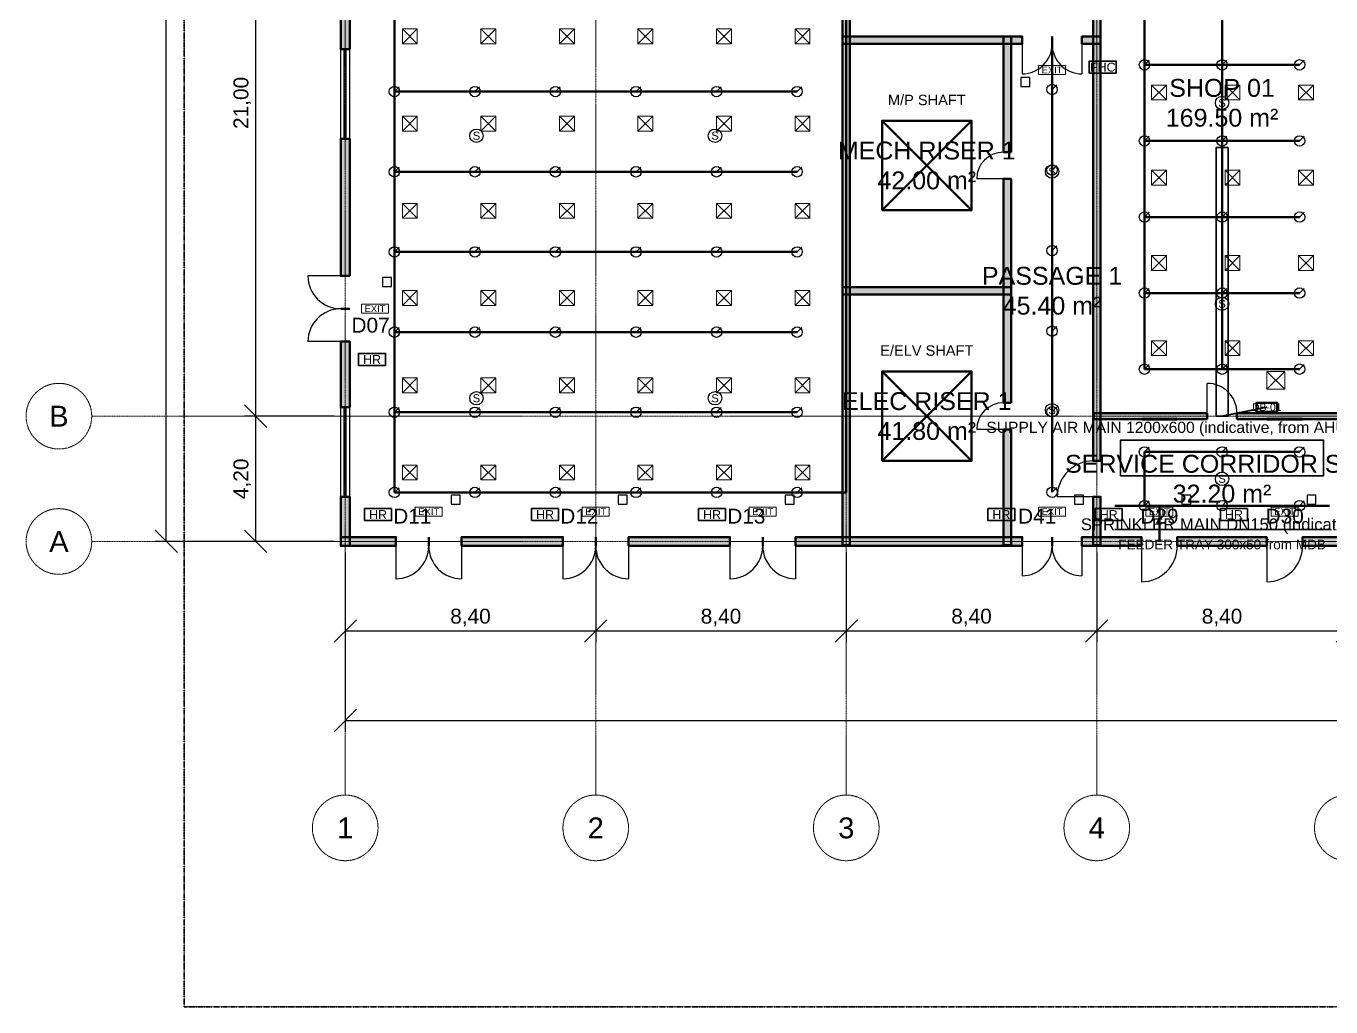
# Model space of a CAD drawing. Header units: millimetres. Extents: x -5300 to 125300, y -375 to 90375.
# Drawn here: x -5300 to 38450, y 0 to 32874 of the extents above; entities that cross this region are included whole.
import ezdxf
from ezdxf.enums import TextEntityAlignment as Align

# ---------------------------------------------------------------- set-up
doc = ezdxf.new("R2010")
doc.units = ezdxf.units.MM
for name, pattern in [('CENTER', [5.08, 3.175, -0.635, 0.635, -0.635]), ('DASHED', [1.524, 1.27, -0.254]), ('PHANTOM', [6.35, 3.175, -0.635, 0.635, -0.635, 0.635, -0.635])]:
    doc.linetypes.add(name, pattern=pattern)
for name, color, linetype, lineweight in [('A-ACHSEN', 1, 'CENTER', 13), ('A-FENSTER', 5, 'Continuous', 25), ('A-LAGEPLAN-GRENZE', 1, 'PHANTOM', 35), ('A-MASS', 1, 'Continuous', 18), ('A-OEFFNUNG-NR', 2, 'Continuous', 18), ('A-RAUM-STEMPEL', 2, 'Continuous', 18), ('A-SCHRAFFUR', 8, 'Continuous', 9), ('A-TUER', 3, 'Continuous', 25), ('A-WAND-TRAG', 7, 'Continuous', 50), ('E-ANNO-TEXT', 52, 'Continuous', 18), ('E-DB', 6, 'Continuous', 50), ('E-FALM', 230, 'Continuous', 25), ('E-LITE', 2, 'Continuous', 18), ('E-LITE-EMER', 40, 'Continuous', 18), ('E-TRAY', 210, 'DASHED', 35), ('FP-ANNO-TEXT', 14, 'Continuous', 18), ('FP-HOSE', 20, 'Continuous', 35), ('FP-SPRK-HEAD', 1, 'Continuous', 25), ('FP-SPRK-PIPE', 12, 'Continuous', 50), ('M-ANNO-TEXT', 150, 'Continuous', 18), ('M-HVAC-EQPT', 30, 'Continuous', 50), ('M-HVAC-RCG', 3, 'Continuous', 18), ('M-HVAC-SAD', 5, 'Continuous', 35), ('M-HVAC-SCD', 4, 'Continuous', 18)]:
    doc.layers.add(name, color=color, linetype=linetype, lineweight=lineweight)
doc.styles.add('DE-ARIAL', font='arial.ttf')
doc.dimstyles.new('DE-100-M', dxfattribs={"dimscale": 250, "dimtxt": 2, "dimasz": 1.5, "dimexe": 1.5, "dimexo": 1.5, "dimgap": 0.8, "dimtad": 1, "dimlfac": 0.001, "dimzin": 0, "dimtxsty": 'DE-ARIAL', "dimtsz": 1.5, "dimcen": 2.5, "dimclrd": 256, "dimclre": 256, "dimclrt": 256, "dimazin": 3, "dimtfac": 1, "dimtmove": 0, "dimatfit": 3, "dimarcsym": 0})

msp = doc.modelspace()

# ---------------------------------------------------------------- hatches: boundary and pattern name
at = {"layer": 'A-SCHRAFFUR'}
for points in [[(22325, 15475), (22325, 42700), (22075, 42700), (22075, 15475)], [(30725, 18300), (30725, 40925), (30475, 40925), (30475, 18300)], [(5550, 32100), (5550, 37900), (5250, 37900), (5250, 32100)], [(22075, 32275), (28100, 32275), (28100, 32525), (22075, 32525)], [(27725, 28650), (27725, 32525), (27475, 32525), (27475, 28650)], [(30100, 32275), (30725, 32275), (30725, 32525), (30100, 32525)], [(5550, 24500), (5550, 29100), (5250, 29100), (5250, 24500)], [(27725, 20250), (27725, 27750), (27475, 27750), (27475, 20250)], [(22075, 23875), (27725, 23875), (27725, 24125), (22075, 24125)], [(5550, 20100), (5550, 22300), (5250, 22300), (5250, 20100)], [(30500, 19700), (34300, 19700), (34300, 19900), (30500, 19900)], [(35300, 19700), (39100, 19700), (39100, 19900), (35300, 19900)], [(27725, 15475), (27725, 19350), (27475, 19350), (27475, 15475)], [(5550, 15450), (5550, 17100), (5250, 17100), (5250, 15450)], [(30725, 15475), (30725, 17100), (30475, 17100), (30475, 15475)], [(5250, 15450), (7100, 15450), (7100, 15750), (5250, 15750)], [(9300, 15450), (12700, 15450), (12700, 15750), (9300, 15750)], [(14900, 15450), (18300, 15450), (18300, 15750), (14900, 15750)], [(20500, 15450), (28100, 15450), (28100, 15750), (20500, 15750)], [(30100, 15450), (32100, 15450), (32100, 15750), (30100, 15750)], [(33300, 15450), (36300, 15450), (36300, 15750), (33300, 15750)], [(37500, 15450), (44900, 15450), (44900, 15750), (37500, 15750)]]:
    msp.add_hatch(color=256, dxfattribs=at).paths.add_polyline_path(points)

# ---------------------------------------------------------------- linework, layer by layer
at = {"layer": 'A-ACHSEN'}
for p, q in [((5400, 7100), (5400, 86500)), ((13800, 7100), (13800, 86500)), ((22200, 7100), (22200, 86500)), ((30600, 7100), (30600, 86500)), ((-3100, 19800), (123100, 19800)), ((-3100, 15600), (123100, 15600))]:
    msp.add_line(p, q, dxfattribs=at)
for centre in [(-4200, 19800), (-4200, 15600), (5400, 6000), (13800, 6000), (22200, 6000), (30600, 6000), (39000, 6000)]:
    msp.add_circle(centre, 1100, dxfattribs=at)
at = {"layer": 'A-FENSTER'}
for p, q in [((5250, 29100), (5250, 32100)), ((5362.5, 29100), (5362.5, 32100)), ((5437.5, 29100), (5437.5, 32100)), ((5550, 29100), (5550, 32100)), ((5250, 17100), (5250, 20100)), ((5362.5, 17100), (5362.5, 20100)), ((5437.5, 17100), (5437.5, 20100)), ((5550, 17100), (5550, 20100))]:
    msp.add_line(p, q, dxfattribs=at)
at = {"layer": 'A-LAGEPLAN-GRENZE'}
msp.add_lwpolyline([(0, 0), (120000, 0), (120000, 90000), (0, 90000)], close=True, dxfattribs=at)
at = {"layer": 'A-TUER'}
for p, q in [((28100, 32275), (28100, 31275)), ((30100, 32275), (30100, 31275)), ((27475, 27750), (26575, 27750)), ((5250, 24500), (4150, 24500)), ((5250, 22300), (4150, 22300)), ((34300, 19900), (34300, 20900)), ((27475, 19350), (26575, 19350)), ((30475, 17100), (29275, 17100)), ((7100, 15450), (7100, 14350)), ((9300, 15450), (9300, 14350)), ((12700, 15450), (12700, 14350)), ((14900, 15450), (14900, 14350)), ((18300, 15450), (18300, 14350)), ((20500, 15450), (20500, 14350)), ((28100, 15450), (28100, 14450)), ((30100, 15450), (30100, 14450)), ((32100, 15450), (32100, 14250)), ((36300, 15450), (36300, 14250))]:
    msp.add_line(p, q, dxfattribs=at)
for centre, radius, start, end in [((28100, 32275), 1000, -90, 0), ((30100, 32275), 1000, 180, -90), ((27475, 27750), 900, 90, 180), ((5250, 24500), 1100, 180, -90), ((5250, 22300), 1100, 90, 180), ((34300, 19900), 1000, 0, 90), ((27475, 19350), 900, 90, 180), ((30475, 17100), 1200, 90, 180), ((7100, 15450), 1100, -90, 0), ((9300, 15450), 1100, 180, -90), ((12700, 15450), 1100, -90, 0), ((14900, 15450), 1100, 180, -90), ((18300, 15450), 1100, -90, 0), ((20500, 15450), 1100, 180, -90), ((28100, 15450), 1000, -90, 0), ((30100, 15450), 1000, 180, -90), ((32100, 15450), 1200, -90, 0), ((36300, 15450), 1200, -90, 0)]:
    msp.add_arc(centre, radius, start, end, dxfattribs=at)
at = {"layer": 'A-WAND-TRAG'}
for p, q in [((28100, 32275), (28100, 32525)), ((29100, 32275), (29100, 32525)), ((29100, 32275), (29100, 32525)), ((30100, 32275), (30100, 32525)), ((5550, 32100), (5250, 32100)), ((5550, 29100), (5250, 29100)), ((27725, 28650), (27475, 28650)), ((27725, 27750), (27475, 27750)), ((5550, 24500), (5250, 24500)), ((5550, 23400), (5250, 23400)), ((5550, 23400), (5250, 23400)), ((5550, 22300), (5250, 22300)), ((27725, 20250), (27475, 20250)), ((5550, 20100), (5250, 20100)), ((34300, 19700), (34300, 19900)), ((35300, 19700), (35300, 19900)), ((27725, 19350), (27475, 19350)), ((30725, 18300), (30475, 18300)), ((5550, 17100), (5250, 17100)), ((30725, 17100), (30475, 17100)), ((7100, 15450), (7100, 15750)), ((8200, 15450), (8200, 15750)), ((8200, 15450), (8200, 15750)), ((9300, 15450), (9300, 15750)), ((12700, 15450), (12700, 15750)), ((13800, 15450), (13800, 15750)), ((13800, 15450), (13800, 15750)), ((14900, 15450), (14900, 15750)), ((18300, 15450), (18300, 15750)), ((19400, 15450), (19400, 15750)), ((19400, 15450), (19400, 15750)), ((20500, 15450), (20500, 15750)), ((28100, 15450), (28100, 15750)), ((29100, 15450), (29100, 15750)), ((29100, 15450), (29100, 15750)), ((30100, 15450), (30100, 15750)), ((32100, 15450), (32100, 15750)), ((33300, 15450), (33300, 15750)), ((36300, 15450), (36300, 15750)), ((37500, 15450), (37500, 15750))]:
    msp.add_line(p, q, dxfattribs=at)
for points in [[(22325, 15475), (22325, 42700), (22075, 42700), (22075, 15475)], [(30725, 18300), (30725, 40925), (30475, 40925), (30475, 18300)], [(5550, 32100), (5550, 37900), (5250, 37900), (5250, 32100)], [(22075, 32275), (28100, 32275), (28100, 32525), (22075, 32525)], [(27725, 28650), (27725, 32525), (27475, 32525), (27475, 28650)], [(30100, 32275), (30725, 32275), (30725, 32525), (30100, 32525)], [(5550, 24500), (5550, 29100), (5250, 29100), (5250, 24500)], [(27725, 20250), (27725, 27750), (27475, 27750), (27475, 20250)], [(22075, 23875), (27725, 23875), (27725, 24125), (22075, 24125)], [(5550, 20100), (5550, 22300), (5250, 22300), (5250, 20100)], [(30500, 19700), (34300, 19700), (34300, 19900), (30500, 19900)], [(35300, 19700), (39100, 19700), (39100, 19900), (35300, 19900)], [(27725, 15475), (27725, 19350), (27475, 19350), (27475, 15475)], [(5550, 15450), (5550, 17100), (5250, 17100), (5250, 15450)], [(30725, 15475), (30725, 17100), (30475, 17100), (30475, 15475)], [(5250, 15450), (7100, 15450), (7100, 15750), (5250, 15750)], [(9300, 15450), (12700, 15450), (12700, 15750), (9300, 15750)], [(14900, 15450), (18300, 15450), (18300, 15750), (14900, 15750)], [(20500, 15450), (28100, 15450), (28100, 15750), (20500, 15750)], [(30100, 15450), (32100, 15450), (32100, 15750), (30100, 15750)], [(33300, 15450), (36300, 15450), (36300, 15750), (33300, 15750)], [(37500, 15450), (44900, 15450), (44900, 15750), (37500, 15750)]]:
    msp.add_lwpolyline(points, close=True, dxfattribs=at)
at = {"layer": 'E-DB'}
for p, q in [((23400, 18300), (26400, 21300)), ((23400, 21300), (26400, 18300))]:
    msp.add_line(p, q, dxfattribs=at)
for points in [[(23400, 18300), (26400, 18300), (26400, 21300), (23400, 21300)], [(35950, 19950), (36650, 19950), (36650, 20250), (35950, 20250)]]:
    msp.add_lwpolyline(points, close=True, dxfattribs=at)
at = {"layer": 'E-FALM'}
for points in [[(28050, 30850), (28350, 30850), (28350, 31150), (28050, 31150)], [(6650, 24150), (6950, 24150), (6950, 24450), (6650, 24450)], [(8950, 16850), (9250, 16850), (9250, 17150), (8950, 17150)], [(14550, 16850), (14850, 16850), (14850, 17150), (14550, 17150)], [(20150, 16850), (20450, 16850), (20450, 17150), (20150, 17150)], [(29850, 16850), (30150, 16850), (30150, 17150), (29850, 17150)], [(33450, 16850), (33750, 16850), (33750, 17150), (33450, 17150)], [(37650, 16850), (37950, 16850), (37950, 17150), (37650, 17150)]]:
    msp.add_lwpolyline(points, close=True, dxfattribs=at)
for centre in [(34800, 30300), (9800, 29200), (17800, 29200), (29100, 28000), (34800, 23566.667), (9800, 20400), (17800, 20400), (29100, 20000), (34800, 17700)]:
    msp.add_circle(centre, 225, dxfattribs=at)
at = {"layer": 'E-LITE', "const_width": 100}
for points in [[(32100, 19700), (33300, 19700)], [(36300, 19700), (37500, 19700)]]:
    msp.add_lwpolyline(points, dxfattribs=at)
at = {"layer": 'E-LITE-EMER'}
for points in [[(28650, 31250), (29550, 31250), (29550, 31550), (28650, 31550)], [(5950, 23250), (6850, 23250), (6850, 23550), (5950, 23550)], [(7750, 16450), (8650, 16450), (8650, 16750), (7750, 16750)], [(13350, 16450), (14250, 16450), (14250, 16750), (13350, 16750)], [(18950, 16450), (19850, 16450), (19850, 16750), (18950, 16750)], [(28650, 16450), (29550, 16450), (29550, 16750), (28650, 16750)], [(32250, 16450), (33150, 16450), (33150, 16750), (32250, 16750)], [(36450, 16450), (37350, 16450), (37350, 16750), (36450, 16750)]]:
    msp.add_lwpolyline(points, close=True, dxfattribs=at)
at = {"layer": 'E-TRAY'}
for p, q in [((34800, 19800), (36300, 20100)), ((31200, 16000), (38400, 16000))]:
    msp.add_line(p, q, dxfattribs=at)
at = {"layer": 'FP-HOSE'}
for points in [[(30350, 31300), (31250, 31300), (31250, 31700), (30350, 31700)], [(5850, 21500), (6750, 21500), (6750, 21900), (5850, 21900)], [(6050, 16300), (6950, 16300), (6950, 16700), (6050, 16700)], [(11650, 16300), (12550, 16300), (12550, 16700), (11650, 16700)], [(17250, 16300), (18150, 16300), (18150, 16700), (17250, 16700)], [(26950, 16300), (27850, 16300), (27850, 16700), (26950, 16700)], [(30550, 16300), (31450, 16300), (31450, 16700), (30550, 16700)], [(34750, 16300), (35650, 16300), (35650, 16700), (34750, 16700)]]:
    msp.add_lwpolyline(points, close=True, dxfattribs=at)
at = {"layer": 'FP-SPRK-HEAD'}
for p, q in [((32200, 31575), (32357.5, 31732.5)), ((34800, 31575), (34957.5, 31732.5)), ((37400, 31575), (37557.5, 31732.5)), ((7050, 30678.261), (7207.5, 30835.761)), ((9750, 30678.261), (9907.5, 30835.761)), ((12450, 30678.261), (12607.5, 30835.761)), ((15150, 30678.261), (15307.5, 30835.761)), ((17850, 30678.261), (18007.5, 30835.761)), ((20550, 30678.261), (20707.5, 30835.761)), ((29100, 30750), (29257.5, 30907.5)), ((32200, 29025), (32357.5, 29182.5)), ((34800, 29025), (34957.5, 29182.5)), ((37400, 29025), (37557.5, 29182.5)), ((7050, 27991.304), (7207.5, 28148.804)), ((9750, 27991.304), (9907.5, 28148.804)), ((12450, 27991.304), (12607.5, 28148.804)), ((15150, 27991.304), (15307.5, 28148.804)), ((17850, 27991.304), (18007.5, 28148.804)), ((20550, 27991.304), (20707.5, 28148.804)), ((29100, 28050), (29257.5, 28207.5)), ((32200, 26475), (32357.5, 26632.5)), ((34800, 26475), (34957.5, 26632.5)), ((37400, 26475), (37557.5, 26632.5)), ((7050, 25304.348), (7207.5, 25461.848)), ((9750, 25304.348), (9907.5, 25461.848)), ((12450, 25304.348), (12607.5, 25461.848)), ((15150, 25304.348), (15307.5, 25461.848)), ((17850, 25304.348), (18007.5, 25461.848)), ((20550, 25304.348), (20707.5, 25461.848)), ((29100, 25350), (29257.5, 25507.5)), ((32200, 23925), (32357.5, 24082.5)), ((34800, 23925), (34957.5, 24082.5)), ((37400, 23925), (37557.5, 24082.5)), ((7050, 22617.391), (7207.5, 22774.891)), ((9750, 22617.391), (9907.5, 22774.891)), ((12450, 22617.391), (12607.5, 22774.891)), ((15150, 22617.391), (15307.5, 22774.891)), ((17850, 22617.391), (18007.5, 22774.891)), ((20550, 22617.391), (20707.5, 22774.891)), ((29100, 22650), (29257.5, 22807.5)), ((32200, 21375), (32357.5, 21532.5)), ((34800, 21375), (34957.5, 21532.5)), ((37400, 21375), (37557.5, 21532.5)), ((7050, 19930.435), (7207.5, 20087.935)), ((9750, 19930.435), (9907.5, 20087.935)), ((12450, 19930.435), (12607.5, 20087.935)), ((15150, 19930.435), (15307.5, 20087.935)), ((17850, 19930.435), (18007.5, 20087.935)), ((20550, 19930.435), (20707.5, 20087.935)), ((29100, 19950), (29257.5, 20107.5)), ((32200, 18600), (32357.5, 18757.5)), ((34800, 18600), (34957.5, 18757.5)), ((37400, 18600), (37557.5, 18757.5)), ((7050, 17243.478), (7207.5, 17400.978)), ((9750, 17243.478), (9907.5, 17400.978)), ((12450, 17243.478), (12607.5, 17400.978)), ((15150, 17243.478), (15307.5, 17400.978)), ((17850, 17243.478), (18007.5, 17400.978)), ((20550, 17243.478), (20707.5, 17400.978)), ((29100, 17250), (29257.5, 17407.5)), ((32200, 16800), (32357.5, 16957.5)), ((34800, 16800), (34957.5, 16957.5)), ((37400, 16800), (37557.5, 16957.5))]:
    msp.add_line(p, q, dxfattribs=at)
for centre in [(32200, 31575), (34800, 31575), (37400, 31575), (7050, 30678.261), (9750, 30678.261), (12450, 30678.261), (15150, 30678.261), (17850, 30678.261), (20550, 30678.261), (29100, 30750), (32200, 29025), (34800, 29025), (37400, 29025), (7050, 27991.304), (9750, 27991.304), (12450, 27991.304), (15150, 27991.304), (17850, 27991.304), (20550, 27991.304), (29100, 28050), (32200, 26475), (34800, 26475), (37400, 26475), (7050, 25304.348), (9750, 25304.348), (12450, 25304.348), (15150, 25304.348), (17850, 25304.348), (20550, 25304.348), (29100, 25350), (32200, 23925), (34800, 23925), (37400, 23925), (7050, 22617.391), (9750, 22617.391), (12450, 22617.391), (15150, 22617.391), (17850, 22617.391), (20550, 22617.391), (29100, 22650), (32200, 21375), (34800, 21375), (37400, 21375), (29100, 19950), (7050, 19930.435), (9750, 19930.435), (12450, 19930.435), (15150, 19930.435), (17850, 19930.435), (20550, 19930.435), (32200, 18600), (34800, 18600), (37400, 18600), (7050, 17243.478), (9750, 17243.478), (12450, 17243.478), (15150, 17243.478), (17850, 17243.478), (20550, 17243.478), (29100, 17250), (32200, 16800), (34800, 16800), (37400, 16800)]:
    msp.add_circle(centre, 175, dxfattribs=at)
at = {"layer": 'FP-SPRK-PIPE'}
for p, q in [((22200, 17243.478), (22200, 43800)), ((34800, 21375), (34800, 40800)), ((32200, 31575), (32200, 34125)), ((7050, 30678.261), (7050, 33365.217)), ((29100, 17250), (29100, 32400)), ((32200, 31575), (34800, 31575)), ((32200, 29025), (32200, 31575)), ((34800, 31575), (37400, 31575)), ((7050, 30678.261), (9750, 30678.261)), ((7050, 27991.304), (7050, 30678.261)), ((9750, 30678.261), (12450, 30678.261)), ((12450, 30678.261), (15150, 30678.261)), ((15150, 30678.261), (17850, 30678.261)), ((17850, 30678.261), (20550, 30678.261)), ((29100, 28050), (29100, 30750)), ((32200, 29025), (34800, 29025)), ((32200, 26475), (32200, 29025)), ((34800, 29025), (37400, 29025)), ((29100, 25350), (29100, 28050)), ((7050, 27991.304), (9750, 27991.304)), ((7050, 25304.348), (7050, 27991.304)), ((9750, 27991.304), (12450, 27991.304)), ((12450, 27991.304), (15150, 27991.304)), ((15150, 27991.304), (17850, 27991.304)), ((17850, 27991.304), (20550, 27991.304)), ((32200, 26475), (34800, 26475)), ((32200, 23925), (32200, 26475)), ((34800, 26475), (37400, 26475)), ((7050, 25304.348), (9750, 25304.348)), ((7050, 22617.391), (7050, 25304.348)), ((9750, 25304.348), (12450, 25304.348)), ((12450, 25304.348), (15150, 25304.348)), ((15150, 25304.348), (17850, 25304.348)), ((17850, 25304.348), (20550, 25304.348)), ((29100, 22650), (29100, 25350)), ((32200, 23925), (34800, 23925)), ((32200, 21375), (32200, 23925)), ((34800, 23925), (37400, 23925)), ((7050, 22617.391), (9750, 22617.391)), ((7050, 19930.435), (7050, 22617.391)), ((9750, 22617.391), (12450, 22617.391)), ((12450, 22617.391), (15150, 22617.391)), ((15150, 22617.391), (17850, 22617.391)), ((17850, 22617.391), (20550, 22617.391)), ((29100, 19950), (29100, 22650)), ((32200, 21375), (34800, 21375)), ((32200, 21375), (34800, 21375)), ((34800, 21375), (37400, 21375)), ((7050, 19930.435), (9750, 19930.435)), ((7050, 17243.478), (7050, 19930.435)), ((9750, 19930.435), (12450, 19930.435)), ((12450, 19930.435), (15150, 19930.435)), ((15150, 19930.435), (17850, 19930.435)), ((17850, 19930.435), (20550, 19930.435)), ((29100, 17250), (29100, 19950)), ((32200, 18600), (34800, 18600)), ((32200, 16800), (32200, 18600)), ((34800, 18600), (37400, 18600)), ((7050, 17243.478), (9750, 17243.478)), ((7050, 17243.478), (22200, 17243.478)), ((9750, 17243.478), (12450, 17243.478)), ((12450, 17243.478), (15150, 17243.478)), ((15150, 17243.478), (17850, 17243.478)), ((17850, 17243.478), (20550, 17243.478)), ((29100, 17250), (29100, 17250)), ((31200, 16800), (38400, 16800)), ((32200, 16800), (34800, 16800)), ((32200, 16800), (32700, 16800)), ((32700, 16800), (32700, 15600)), ((34800, 16800), (37400, 16800))]:
    msp.add_line(p, q, dxfattribs=at)
at = {"layer": 'M-HVAC-EQPT'}
for p, q in [((23400, 26700), (26400, 29700)), ((23400, 29700), (26400, 26700))]:
    msp.add_line(p, q, dxfattribs=at)
msp.add_lwpolyline([(23400, 26700), (26400, 26700), (26400, 29700), (23400, 29700)], close=True, dxfattribs=at)
at = {"layer": 'M-HVAC-RCG'}
for p, q in [((36300, 20700), (36900, 21300)), ((36300, 21300), (36900, 20700))]:
    msp.add_line(p, q, dxfattribs=at)
msp.add_lwpolyline([(36300, 20700), (36900, 20700), (36900, 21300), (36300, 21300)], close=True, dxfattribs=at)
at = {"layer": 'M-HVAC-SAD'}
for points in [[(34600, 19800), (35000, 19800), (35000, 28800), (34600, 28800)], [(31400, 17800), (38200, 17800), (38200, 19000), (31400, 19000)]]:
    msp.add_lwpolyline(points, close=True, dxfattribs=at)
at = {"layer": 'M-HVAC-SCD'}
for p, q in [((7316.667, 32280.952), (7816.667, 32780.952)), ((7316.667, 32780.952), (7816.667, 32280.952)), ((9950, 32280.952), (10450, 32780.952)), ((9950, 32780.952), (10450, 32280.952)), ((12583.333, 32280.952), (13083.333, 32780.952)), ((12583.333, 32780.952), (13083.333, 32280.952)), ((15216.667, 32280.952), (15716.667, 32780.952)), ((15216.667, 32780.952), (15716.667, 32280.952)), ((17850, 32280.952), (18350, 32780.952)), ((17850, 32780.952), (18350, 32280.952)), ((20483.333, 32280.952), (20983.333, 32780.952)), ((20483.333, 32780.952), (20983.333, 32280.952)), ((32433.333, 30400), (32933.333, 30900)), ((32433.333, 30900), (32933.333, 30400)), ((34900, 30400), (35400, 30900)), ((34900, 30900), (35400, 30400)), ((37366.667, 30400), (37866.667, 30900)), ((37366.667, 30900), (37866.667, 30400)), ((7316.667, 29357.143), (7816.667, 29857.143)), ((7316.667, 29857.143), (7816.667, 29357.143)), ((9950, 29357.143), (10450, 29857.143)), ((9950, 29857.143), (10450, 29357.143)), ((12583.333, 29357.143), (13083.333, 29857.143)), ((12583.333, 29857.143), (13083.333, 29357.143)), ((15216.667, 29357.143), (15716.667, 29857.143)), ((15216.667, 29857.143), (15716.667, 29357.143)), ((17850, 29357.143), (18350, 29857.143)), ((17850, 29857.143), (18350, 29357.143)), ((20483.333, 29357.143), (20983.333, 29857.143)), ((20483.333, 29857.143), (20983.333, 29357.143)), ((32433.333, 27542.857), (32933.333, 28042.857)), ((32433.333, 28042.857), (32933.333, 27542.857)), ((34900, 27542.857), (35400, 28042.857)), ((34900, 28042.857), (35400, 27542.857)), ((37366.667, 27542.857), (37866.667, 28042.857)), ((37366.667, 28042.857), (37866.667, 27542.857)), ((7316.667, 26433.333), (7816.667, 26933.333)), ((7316.667, 26933.333), (7816.667, 26433.333)), ((9950, 26433.333), (10450, 26933.333)), ((9950, 26933.333), (10450, 26433.333)), ((12583.333, 26433.333), (13083.333, 26933.333)), ((12583.333, 26933.333), (13083.333, 26433.333)), ((15216.667, 26433.333), (15716.667, 26933.333)), ((15216.667, 26933.333), (15716.667, 26433.333)), ((17850, 26433.333), (18350, 26933.333)), ((17850, 26933.333), (18350, 26433.333)), ((20483.333, 26433.333), (20983.333, 26933.333)), ((20483.333, 26933.333), (20983.333, 26433.333)), ((32433.333, 24685.714), (32933.333, 25185.714)), ((32433.333, 25185.714), (32933.333, 24685.714)), ((34900, 24685.714), (35400, 25185.714)), ((34900, 25185.714), (35400, 24685.714)), ((37366.667, 24685.714), (37866.667, 25185.714)), ((37366.667, 25185.714), (37866.667, 24685.714)), ((7316.667, 23509.524), (7816.667, 24009.524)), ((7316.667, 24009.524), (7816.667, 23509.524)), ((9950, 23509.524), (10450, 24009.524)), ((9950, 24009.524), (10450, 23509.524)), ((12583.333, 23509.524), (13083.333, 24009.524)), ((12583.333, 24009.524), (13083.333, 23509.524)), ((15216.667, 23509.524), (15716.667, 24009.524)), ((15216.667, 24009.524), (15716.667, 23509.524)), ((17850, 23509.524), (18350, 24009.524)), ((17850, 24009.524), (18350, 23509.524)), ((20483.333, 23509.524), (20983.333, 24009.524)), ((20483.333, 24009.524), (20983.333, 23509.524)), ((32433.333, 21828.571), (32933.333, 22328.571)), ((32433.333, 22328.571), (32933.333, 21828.571)), ((34900, 21828.571), (35400, 22328.571)), ((34900, 22328.571), (35400, 21828.571)), ((37366.667, 21828.571), (37866.667, 22328.571)), ((37366.667, 22328.571), (37866.667, 21828.571)), ((7316.667, 20585.714), (7816.667, 21085.714)), ((7316.667, 21085.714), (7816.667, 20585.714)), ((9950, 20585.714), (10450, 21085.714)), ((9950, 21085.714), (10450, 20585.714)), ((12583.333, 20585.714), (13083.333, 21085.714)), ((12583.333, 21085.714), (13083.333, 20585.714)), ((15216.667, 20585.714), (15716.667, 21085.714)), ((15216.667, 21085.714), (15716.667, 20585.714)), ((17850, 20585.714), (18350, 21085.714)), ((17850, 21085.714), (18350, 20585.714)), ((20483.333, 20585.714), (20983.333, 21085.714)), ((20483.333, 21085.714), (20983.333, 20585.714)), ((7316.667, 17661.905), (7816.667, 18161.905)), ((7316.667, 18161.905), (7816.667, 17661.905)), ((9950, 17661.905), (10450, 18161.905)), ((9950, 18161.905), (10450, 17661.905)), ((12583.333, 17661.905), (13083.333, 18161.905)), ((12583.333, 18161.905), (13083.333, 17661.905)), ((15216.667, 17661.905), (15716.667, 18161.905)), ((15216.667, 18161.905), (15716.667, 17661.905)), ((17850, 17661.905), (18350, 18161.905)), ((17850, 18161.905), (18350, 17661.905)), ((20483.333, 17661.905), (20983.333, 18161.905)), ((20483.333, 18161.905), (20983.333, 17661.905))]:
    msp.add_line(p, q, dxfattribs=at)
for points in [[(7316.667, 32280.952), (7816.667, 32280.952), (7816.667, 32780.952), (7316.667, 32780.952)], [(9950, 32280.952), (10450, 32280.952), (10450, 32780.952), (9950, 32780.952)], [(12583.333, 32280.952), (13083.333, 32280.952), (13083.333, 32780.952), (12583.333, 32780.952)], [(15216.667, 32280.952), (15716.667, 32280.952), (15716.667, 32780.952), (15216.667, 32780.952)], [(17850, 32280.952), (18350, 32280.952), (18350, 32780.952), (17850, 32780.952)], [(20483.333, 32280.952), (20983.333, 32280.952), (20983.333, 32780.952), (20483.333, 32780.952)], [(32433.333, 30400), (32933.333, 30400), (32933.333, 30900), (32433.333, 30900)], [(34900, 30400), (35400, 30400), (35400, 30900), (34900, 30900)], [(37366.667, 30400), (37866.667, 30400), (37866.667, 30900), (37366.667, 30900)], [(7316.667, 29357.143), (7816.667, 29357.143), (7816.667, 29857.143), (7316.667, 29857.143)], [(9950, 29357.143), (10450, 29357.143), (10450, 29857.143), (9950, 29857.143)], [(12583.333, 29357.143), (13083.333, 29357.143), (13083.333, 29857.143), (12583.333, 29857.143)], [(15216.667, 29357.143), (15716.667, 29357.143), (15716.667, 29857.143), (15216.667, 29857.143)], [(17850, 29357.143), (18350, 29357.143), (18350, 29857.143), (17850, 29857.143)], [(20483.333, 29357.143), (20983.333, 29357.143), (20983.333, 29857.143), (20483.333, 29857.143)], [(32433.333, 27542.857), (32933.333, 27542.857), (32933.333, 28042.857), (32433.333, 28042.857)], [(34900, 27542.857), (35400, 27542.857), (35400, 28042.857), (34900, 28042.857)], [(37366.667, 27542.857), (37866.667, 27542.857), (37866.667, 28042.857), (37366.667, 28042.857)], [(7316.667, 26433.333), (7816.667, 26433.333), (7816.667, 26933.333), (7316.667, 26933.333)], [(9950, 26433.333), (10450, 26433.333), (10450, 26933.333), (9950, 26933.333)], [(12583.333, 26433.333), (13083.333, 26433.333), (13083.333, 26933.333), (12583.333, 26933.333)], [(15216.667, 26433.333), (15716.667, 26433.333), (15716.667, 26933.333), (15216.667, 26933.333)], [(17850, 26433.333), (18350, 26433.333), (18350, 26933.333), (17850, 26933.333)], [(20483.333, 26433.333), (20983.333, 26433.333), (20983.333, 26933.333), (20483.333, 26933.333)], [(32433.333, 24685.714), (32933.333, 24685.714), (32933.333, 25185.714), (32433.333, 25185.714)], [(34900, 24685.714), (35400, 24685.714), (35400, 25185.714), (34900, 25185.714)], [(37366.667, 24685.714), (37866.667, 24685.714), (37866.667, 25185.714), (37366.667, 25185.714)], [(7316.667, 23509.524), (7816.667, 23509.524), (7816.667, 24009.524), (7316.667, 24009.524)], [(9950, 23509.524), (10450, 23509.524), (10450, 24009.524), (9950, 24009.524)], [(12583.333, 23509.524), (13083.333, 23509.524), (13083.333, 24009.524), (12583.333, 24009.524)], [(15216.667, 23509.524), (15716.667, 23509.524), (15716.667, 24009.524), (15216.667, 24009.524)], [(17850, 23509.524), (18350, 23509.524), (18350, 24009.524), (17850, 24009.524)], [(20483.333, 23509.524), (20983.333, 23509.524), (20983.333, 24009.524), (20483.333, 24009.524)], [(32433.333, 21828.571), (32933.333, 21828.571), (32933.333, 22328.571), (32433.333, 22328.571)], [(34900, 21828.571), (35400, 21828.571), (35400, 22328.571), (34900, 22328.571)], [(37366.667, 21828.571), (37866.667, 21828.571), (37866.667, 22328.571), (37366.667, 22328.571)], [(7316.667, 20585.714), (7816.667, 20585.714), (7816.667, 21085.714), (7316.667, 21085.714)], [(9950, 20585.714), (10450, 20585.714), (10450, 21085.714), (9950, 21085.714)], [(12583.333, 20585.714), (13083.333, 20585.714), (13083.333, 21085.714), (12583.333, 21085.714)], [(15216.667, 20585.714), (15716.667, 20585.714), (15716.667, 21085.714), (15216.667, 21085.714)], [(17850, 20585.714), (18350, 20585.714), (18350, 21085.714), (17850, 21085.714)], [(20483.333, 20585.714), (20983.333, 20585.714), (20983.333, 21085.714), (20483.333, 21085.714)], [(7316.667, 17661.905), (7816.667, 17661.905), (7816.667, 18161.905), (7316.667, 18161.905)], [(9950, 17661.905), (10450, 17661.905), (10450, 18161.905), (9950, 18161.905)], [(12583.333, 17661.905), (13083.333, 17661.905), (13083.333, 18161.905), (12583.333, 18161.905)], [(15216.667, 17661.905), (15716.667, 17661.905), (15716.667, 18161.905), (15216.667, 18161.905)], [(17850, 17661.905), (18350, 17661.905), (18350, 18161.905), (17850, 18161.905)], [(20483.333, 17661.905), (20983.333, 17661.905), (20983.333, 18161.905), (20483.333, 18161.905)]]:
    msp.add_lwpolyline(points, close=True, dxfattribs=at)

# ---------------------------------------------------------------- texts
at = {"layer": 'A-ACHSEN', "style": 'DE-ARIAL'}
for s, p in [('B', (-4200, 19800)), ('A', (-4200, 15600)), ('1', (5400, 6000)), ('2', (13800, 6000)), ('3', (22200, 6000)), ('4', (30600, 6000))]:
    msp.add_text(s, height=700, dxfattribs=at).set_placement(p, align=Align.MIDDLE_CENTER)
at = {"layer": 'A-OEFFNUNG-NR', "style": 'DE-ARIAL'}
for s, p in [('D07', (6250, 22850)), ('D11', (7650, 16450)), ('D12', (13250, 16450)), ('D13', (18850, 16450)), ('D41', (28600, 16450)), ('D29', (32700, 16450)), ('D30', (36900, 16450))]:
    msp.add_text(s, height=500, dxfattribs=at).set_placement(p, align=Align.MIDDLE_CENTER)
at = {"layer": 'A-RAUM-STEMPEL', "char_height": 600, "attachment_point": 5, "style": 'DE-ARIAL'}
for s, insert in [('SHOP 01\\P169.50 m²', (34800, 30300)), ('MECH RISER 1\\P42.00 m²', (24900, 28200)), ('PASSAGE 1\\P45.40 m²', (29100, 24000)), ('ELEC RISER 1\\P41.80 m²', (24900, 19800)), ('SERVICE CORRIDOR SW1\\P32.20 m²', (34800, 17700))]:
    msp.add_mtext(s, dxfattribs=dict(at, insert=insert))
at = {"layer": 'E-ANNO-TEXT', "style": 'DE-ARIAL'}
for s, height, p in [('EXIT', 225, (29100, 31400)), ('EXIT', 225, (6400, 23400)), ('E/ELV SHAFT', 350, (24900, 22000)), ('DB-01', 250, (36300, 20100)), ('EXIT', 225, (8200, 16600)), ('EXIT', 225, (13800, 16600)), ('EXIT', 225, (19400, 16600)), ('EXIT', 225, (29100, 16600)), ('EXIT', 225, (32700, 16600)), ('EXIT', 225, (36900, 16600)), ('FEEDER TRAY 300x50 from MDB', 325, (34800, 15500))]:
    msp.add_text(s, height=height, dxfattribs=at).set_placement(p, align=Align.MIDDLE_CENTER)
at = {"layer": 'E-FALM', "style": 'DE-ARIAL'}
for p in [(34800, 30300), (9800, 29200), (17800, 29200), (29100, 28000), (34800, 23566.667), (9800, 20400), (17800, 20400), (29100, 20000), (34800, 17700)]:
    msp.add_text('S', height=270, dxfattribs=at).set_placement(p, align=Align.MIDDLE_CENTER)
at = {"layer": 'FP-ANNO-TEXT', "style": 'DE-ARIAL'}
for s, height, p in [('FHC', 300, (30800, 31500)), ('HR', 300, (6300, 21700)), ('HR', 300, (6500, 16500)), ('HR', 300, (12100, 16500)), ('HR', 300, (17700, 16500)), ('HR', 300, (27400, 16500)), ('HR', 300, (31000, 16500)), ('HR', 300, (35200, 16500)), ('SPRINKLER MAIN DN150 (indicative)', 400, (34800, 16175))]:
    msp.add_text(s, height=height, dxfattribs=at).set_placement(p, align=Align.MIDDLE_CENTER)
at = {"layer": 'M-ANNO-TEXT', "style": 'DE-ARIAL'}
for s, height, p in [('M/P SHAFT', 350, (24900, 30400)), ('SUPPLY AIR MAIN 1200x600 (indicative, from AHU via ceiling void)', 375, (34800, 19425))]:
    msp.add_text(s, height=height, dxfattribs=at).set_placement(p, align=Align.MIDDLE_CENTER)

# ---------------------------------------------------------------- dimensions: what is measured, and where the dimension line sits
at = {"layer": 'A-MASS'}
for base, p1, p2 in [((-600, 15600), (5400, 15600), (5400, 78000)), ((2400, 19800), (5400, 19800), (5400, 40800)), ((2400, 15600), (5400, 15600), (5400, 19800))]:
    msp.add_linear_dim(base=base, p1=p1, p2=p2, angle=90, dimstyle='DE-100-M', dxfattribs=at).render()
for base, p1, p2 in [((5400, 12600), (5400, 15600), (13800, 15600)), ((5400, 9600), (5400, 15600), (114600, 15600)), ((13800, 12600), (13800, 15600), (22200, 15600)), ((22200, 12600), (22200, 15600), (30600, 15600)), ((30600, 12600), (30600, 15600), (39000, 15600))]:
    msp.add_linear_dim(base=base, p1=p1, p2=p2, dimstyle='DE-100-M', dxfattribs=at).render()

doc.saveas('drawing.dxf')
